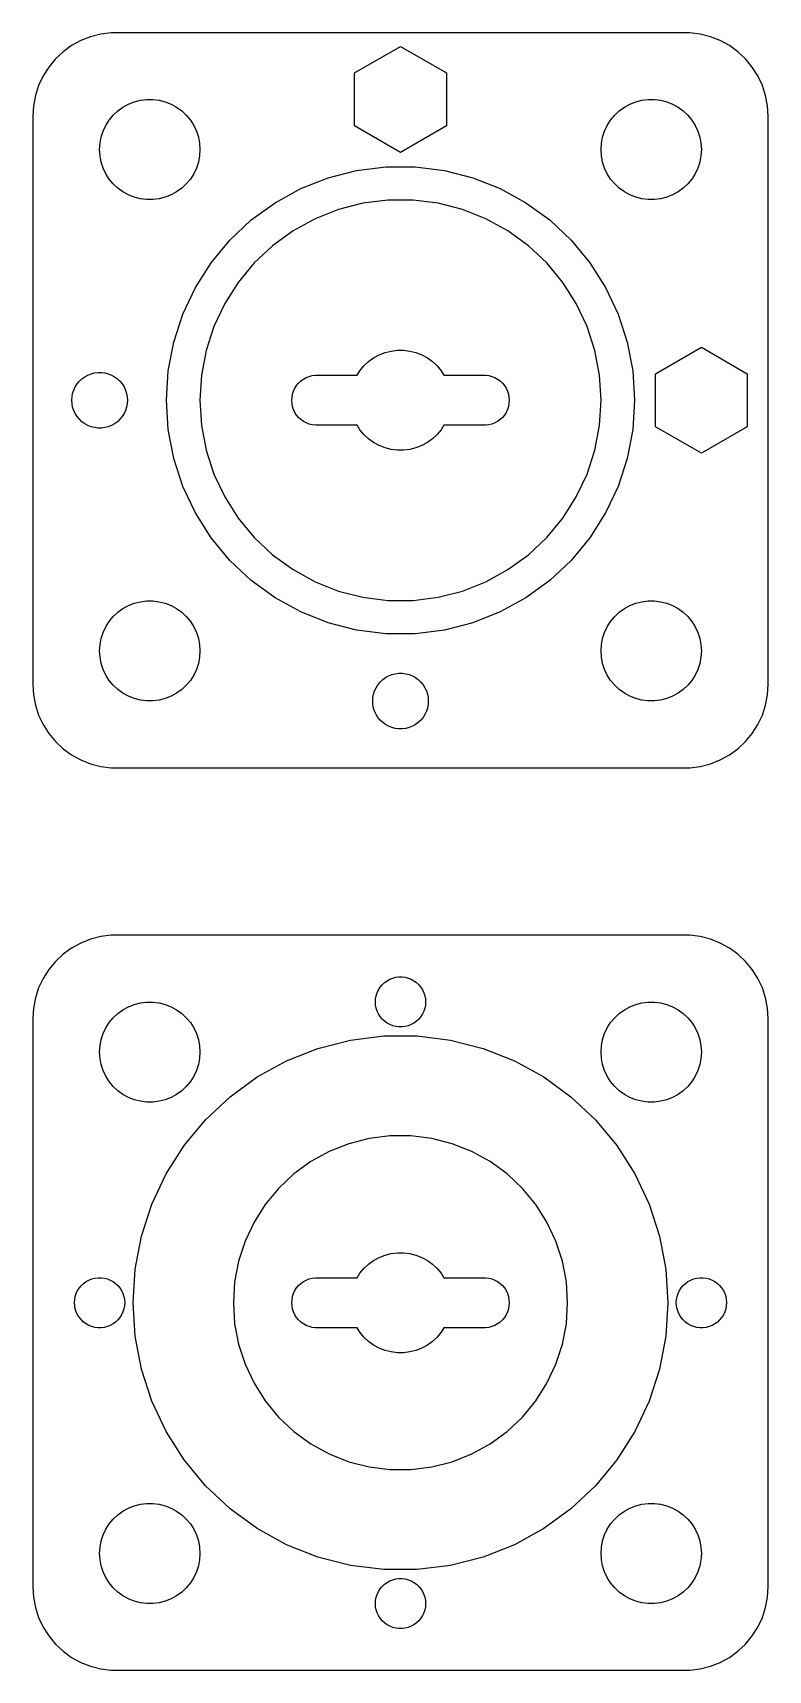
# Model space of a CAD drawing. Header units: metres. Extents: x -22 to 22, y -22 to 238.
# Drawn here: x -22 to 22, y 140 to 238 of the extents above; entities that cross this region are included whole.
import ezdxf

# ---------------------------------------------------------------- set-up
doc = ezdxf.new("R2010")
doc.units = ezdxf.units.M

msp = doc.modelspace()

# ---------------------------------------------------------------- linework, layer by layer
for p, q in [((-19.6791, 237.222), (-20.1871, 236.853)), ((-19.1289, 237.524), (-19.6791, 237.222)), ((-18.5451, 237.755), (-19.1289, 237.524)), ((-17.9369, 237.911), (-18.5451, 237.755)), ((-17.3139, 237.99), (-17.9369, 237.911)), ((17.3139, 237.99), (-17.3139, 237.99)), ((-2.74832, 235.587), (0, 237.173)), ((0, 237.173), (2.74832, 235.587)), ((17.9369, 237.911), (17.3139, 237.99)), ((18.5451, 237.755), (17.9369, 237.911)), ((19.1289, 237.524), (18.5451, 237.755)), ((19.6791, 237.222), (19.1289, 237.524)), ((20.1871, 236.853), (19.6791, 237.222)), ((-20.6448, 236.423), (-21.0451, 235.939)), ((-20.1871, 236.853), (-20.6448, 236.423)), ((20.6448, 236.423), (20.1871, 236.853)), ((21.0451, 235.939), (20.6448, 236.423)), ((-21.3815, 235.409), (-21.6489, 234.841)), ((-21.0451, 235.939), (-21.3815, 235.409)), ((-2.74832, 232.413), (-2.74832, 235.587)), ((2.74832, 235.587), (2.74832, 232.413)), ((21.3815, 235.409), (21.0451, 235.939)), ((21.6489, 234.841), (21.3815, 235.409)), ((-21.8429, 234.243), (-21.9606, 233.627)), ((-21.6489, 234.841), (-21.8429, 234.243)), ((21.8429, 234.243), (21.6489, 234.841)), ((21.9606, 233.627), (21.8429, 234.243)), ((-21.9606, 233.627), (-22, 233)), ((-17.1869, 233.054), (-16.9123, 233.312)), ((-16.9123, 233.312), (-16.6075, 233.533)), ((-16.6075, 233.533), (-16.2773, 233.714)), ((-16.2773, 233.714), (-15.927, 233.853)), ((-15.927, 233.853), (-15.5621, 233.947)), ((-15.5621, 233.947), (-15.1884, 233.994)), ((-15.1884, 233.994), (-14.8116, 233.994)), ((-14.8116, 233.994), (-14.4379, 233.947)), ((-14.4379, 233.947), (-14.0729, 233.853)), ((-14.0729, 233.853), (-13.7227, 233.714)), ((-13.7227, 233.714), (-13.3925, 233.533)), ((-13.3925, 233.533), (-13.0877, 233.312)), ((-13.0877, 233.312), (-12.8131, 233.054)), ((12.8131, 233.054), (13.0877, 233.312)), ((13.0877, 233.312), (13.3925, 233.533)), ((13.3925, 233.533), (13.7227, 233.714)), ((13.7227, 233.714), (14.0729, 233.853)), ((14.0729, 233.853), (14.4379, 233.947)), ((14.4379, 233.947), (14.8116, 233.994)), ((14.8116, 233.994), (15.1884, 233.994)), ((15.1884, 233.994), (15.5621, 233.947)), ((15.5621, 233.947), (15.927, 233.853)), ((15.927, 233.853), (16.2773, 233.714)), ((16.2773, 233.714), (16.6075, 233.533)), ((16.6075, 233.533), (16.9123, 233.312)), ((16.9123, 233.312), (17.1869, 233.054)), ((22, 233), (21.9606, 233.627)), ((-22, 233), (-22, 199)), ((-17.7893, 232.104), (-17.6289, 232.445)), ((-17.6289, 232.445), (-17.427, 232.763)), ((-17.427, 232.763), (-17.1869, 233.054)), ((-12.8131, 233.054), (-12.5729, 232.763)), ((-12.5729, 232.763), (-12.3711, 232.445)), ((-12.3711, 232.445), (-12.2107, 232.104)), ((0, 230.827), (-2.74832, 232.413)), ((2.74832, 232.413), (0, 230.827)), ((12.2107, 232.104), (12.3711, 232.445)), ((12.3711, 232.445), (12.5729, 232.763)), ((12.5729, 232.763), (12.8131, 233.054)), ((17.1869, 233.054), (17.427, 232.763)), ((17.427, 232.763), (17.6289, 232.445)), ((17.6289, 232.445), (17.7893, 232.104)), ((22, 199), (22, 233)), ((-18, 231), (-17.9763, 231.376)), ((-17.9763, 231.376), (-17.9057, 231.746)), ((-17.9057, 231.746), (-17.7893, 232.104)), ((-12.2107, 232.104), (-12.0942, 231.746)), ((-12.0942, 231.746), (-12.0237, 231.376)), ((-12.0237, 231.376), (-12, 231)), ((12, 231), (12.0237, 231.376)), ((12.0237, 231.376), (12.0942, 231.746)), ((12.0942, 231.746), (12.2107, 232.104)), ((17.7893, 232.104), (17.9057, 231.746)), ((17.9057, 231.746), (17.9763, 231.376)), ((17.9763, 231.376), (18, 231)), ((-17.9763, 230.624), (-18, 231)), ((-17.9057, 230.254), (-17.9763, 230.624)), ((-17.7893, 229.896), (-17.9057, 230.254)), ((-12.0942, 230.254), (-12.2107, 229.896)), ((-12.0237, 230.624), (-12.0942, 230.254)), ((-12, 231), (-12.0237, 230.624)), ((12.0237, 230.624), (12, 231)), ((12.0942, 230.254), (12.0237, 230.624)), ((12.2107, 229.896), (12.0942, 230.254)), ((17.9057, 230.254), (17.7893, 229.896)), ((17.9763, 230.624), (17.9057, 230.254)), ((18, 231), (17.9763, 230.624)), ((-17.6289, 229.555), (-17.7893, 229.896)), ((-17.427, 229.237), (-17.6289, 229.555)), ((-12.3711, 229.555), (-12.5729, 229.237)), ((-12.2107, 229.896), (-12.3711, 229.555)), ((-5.96091, 228.668), (-4.32623, 229.315)), ((-4.32623, 229.315), (-2.62334, 229.752)), ((-2.62334, 229.752), (-0.879059, 229.972)), ((-0.879059, 229.972), (0.879059, 229.972)), ((0.879059, 229.972), (2.62334, 229.752)), ((2.62334, 229.752), (4.32623, 229.315)), ((4.32623, 229.315), (5.96091, 228.668)), ((12.3711, 229.555), (12.2107, 229.896)), ((12.5729, 229.237), (12.3711, 229.555)), ((17.6289, 229.555), (17.427, 229.237)), ((17.7893, 229.896), (17.6289, 229.555)), ((-17.1869, 228.946), (-17.427, 229.237)), ((-16.9123, 228.688), (-17.1869, 228.946)), ((-16.6075, 228.467), (-16.9123, 228.688)), ((-16.2773, 228.286), (-16.6075, 228.467)), ((-13.3925, 228.467), (-13.7227, 228.286)), ((-13.0877, 228.688), (-13.3925, 228.467)), ((-12.8131, 228.946), (-13.0877, 228.688)), ((-12.5729, 229.237), (-12.8131, 228.946)), ((-7.50157, 227.821), (-5.96091, 228.668)), ((5.96091, 228.668), (7.50157, 227.821)), ((12.8131, 228.946), (12.5729, 229.237)), ((13.0877, 228.688), (12.8131, 228.946)), ((13.3925, 228.467), (13.0877, 228.688)), ((13.7227, 228.286), (13.3925, 228.467)), ((16.6075, 228.467), (16.2773, 228.286)), ((16.9123, 228.688), (16.6075, 228.467)), ((17.1869, 228.946), (16.9123, 228.688)), ((17.427, 229.237), (17.1869, 228.946)), ((-15.927, 228.147), (-16.2773, 228.286)), ((-15.5621, 228.053), (-15.927, 228.147)), ((-15.1884, 228.006), (-15.5621, 228.053)), ((-14.8116, 228.006), (-15.1884, 228.006)), ((-14.4379, 228.053), (-14.8116, 228.006)), ((-14.0729, 228.147), (-14.4379, 228.053)), ((-13.7227, 228.286), (-14.0729, 228.147)), ((-8.92393, 226.787), (-7.50157, 227.821)), ((-3.70819, 227.413), (-5.10934, 226.858)), ((-2.24857, 227.787), (-3.70819, 227.413)), ((-0.753479, 227.976), (-2.24857, 227.787)), ((0.753479, 227.976), (-0.753479, 227.976)), ((2.24857, 227.787), (0.753479, 227.976)), ((3.70819, 227.413), (2.24857, 227.787)), ((5.10934, 226.858), (3.70819, 227.413)), ((7.50157, 227.821), (8.92393, 226.787)), ((14.0729, 228.147), (13.7227, 228.286)), ((14.4379, 228.053), (14.0729, 228.147)), ((14.8116, 228.006), (14.4379, 228.053)), ((15.1884, 228.006), (14.8116, 228.006)), ((15.5621, 228.053), (15.1884, 228.006)), ((15.927, 228.147), (15.5621, 228.053)), ((16.2773, 228.286), (15.927, 228.147)), ((-10.2056, 225.584), (-8.92393, 226.787)), ((-5.10934, 226.858), (-6.42992, 226.132)), ((6.42992, 226.132), (5.10934, 226.858)), ((8.92393, 226.787), (10.2056, 225.584)), ((-11.3262, 224.229), (-10.2056, 225.584)), ((-6.42992, 226.132), (-7.64908, 225.246)), ((7.64908, 225.246), (6.42992, 226.132)), ((10.2056, 225.584), (11.3262, 224.229)), ((-7.64908, 225.246), (-8.74762, 224.215)), ((8.74762, 224.215), (7.64908, 225.246)), ((-12.2683, 222.745), (-11.3262, 224.229)), ((-8.74762, 224.215), (-9.70819, 223.053)), ((9.70819, 223.053), (8.74762, 224.215)), ((11.3262, 224.229), (12.2683, 222.745)), ((-13.0169, 221.154), (-12.2683, 222.745)), ((-9.70819, 223.053), (-10.5157, 221.781)), ((10.5157, 221.781), (9.70819, 223.053)), ((12.2683, 222.745), (13.0169, 221.154)), ((-10.5157, 221.781), (-11.1573, 220.417)), ((11.1573, 220.417), (10.5157, 221.781)), ((-13.5602, 219.482), (-13.0169, 221.154)), ((13.0169, 221.154), (13.5602, 219.482)), ((-13.8896, 217.755), (-13.5602, 219.482)), ((-11.1573, 220.417), (-11.623, 218.984)), ((11.623, 218.984), (11.1573, 220.417)), ((13.5602, 219.482), (13.8896, 217.755)), ((-11.623, 218.984), (-11.9054, 217.504)), ((-1.91226, 218.312), (-1.60747, 218.533)), ((-1.60747, 218.533), (-1.27733, 218.714)), ((-1.27733, 218.714), (-0.927048, 218.853)), ((-0.927048, 218.853), (-0.562134, 218.947)), ((-0.562134, 218.947), (-0.18837, 218.994)), ((-0.18837, 218.994), (0.18837, 218.994)), ((0.18837, 218.994), (0.562134, 218.947)), ((0.562134, 218.947), (0.927048, 218.853)), ((0.927048, 218.853), (1.27733, 218.714)), ((1.27733, 218.714), (1.60747, 218.533)), ((1.60747, 218.533), (1.91226, 218.312)), ((11.9054, 217.504), (11.623, 218.984)), ((15.2517, 217.587), (18, 219.173)), ((18, 219.173), (20.7483, 217.587)), ((-18.7088, 217.506), (-18.5144, 217.583)), ((-18.5144, 217.583), (-18.3119, 217.635)), ((-18.3119, 217.635), (-18.1045, 217.661)), ((-18.1045, 217.661), (-17.8955, 217.661)), ((-17.8955, 217.661), (-17.6881, 217.635)), ((-17.6881, 217.635), (-17.4856, 217.583)), ((-17.4856, 217.583), (-17.2912, 217.506)), ((-14, 216), (-13.8896, 217.755)), ((-2.59605, 217.497), (-2.42705, 217.763)), ((-2.42705, 217.763), (-2.1869, 218.054)), ((-2.1869, 218.054), (-1.91226, 218.312)), ((1.91226, 218.312), (2.1869, 218.054)), ((2.1869, 218.054), (2.42705, 217.763)), ((2.42705, 217.763), (2.59605, 217.497)), ((13.8896, 217.755), (14, 216)), ((15.2517, 214.413), (15.2517, 217.587)), ((20.7483, 217.587), (20.7483, 214.413)), ((-19.6124, 216.414), (-19.5478, 216.613)), ((-19.5478, 216.613), (-19.4588, 216.802)), ((-19.4588, 216.802), (-19.3468, 216.978)), ((-19.3468, 216.978), (-19.2135, 217.14)), ((-19.2135, 217.14), (-19.0611, 217.283)), ((-19.0611, 217.283), (-18.892, 217.406)), ((-18.892, 217.406), (-18.7088, 217.506)), ((-17.2912, 217.506), (-17.108, 217.406)), ((-17.108, 217.406), (-16.9389, 217.283)), ((-16.9389, 217.283), (-16.7865, 217.14)), ((-16.7865, 217.14), (-16.6532, 216.978)), ((-16.6532, 216.978), (-16.5412, 216.802)), ((-16.5412, 216.802), (-16.4522, 216.613)), ((-16.4522, 216.613), (-16.3876, 216.414)), ((-11.9054, 217.504), (-12, 216)), ((-6.45287, 216.373), (-6.39465, 216.552)), ((-6.39465, 216.552), (-6.31445, 216.723)), ((-6.31445, 216.723), (-6.21352, 216.882)), ((-6.21352, 216.882), (-6.09344, 217.027)), ((-6.09344, 217.027), (-5.95613, 217.156)), ((-5.95613, 217.156), (-5.80373, 217.266)), ((-5.80373, 217.266), (-5.63866, 217.357)), ((-5.63866, 217.357), (-5.46352, 217.427)), ((-5.46352, 217.427), (-5.28107, 217.473)), ((-5.28107, 217.473), (-5.09418, 217.497)), ((-5.09418, 217.497), (-2.59605, 217.497)), ((2.59605, 217.497), (5.09418, 217.497)), ((5.09418, 217.497), (5.28107, 217.473)), ((5.28107, 217.473), (5.46352, 217.427)), ((5.46352, 217.427), (5.63866, 217.357)), ((5.63866, 217.357), (5.80373, 217.266)), ((5.80373, 217.266), (5.95613, 217.156)), ((5.95613, 217.156), (6.09344, 217.027)), ((6.09344, 217.027), (6.21352, 216.882)), ((6.21352, 216.882), (6.31445, 216.723)), ((6.31445, 216.723), (6.39465, 216.552)), ((6.39465, 216.552), (6.45287, 216.373)), ((12, 216), (11.9054, 217.504)), ((-19.6647, 216), (-19.6516, 216.209)), ((-19.6516, 215.791), (-19.6647, 216)), ((-19.6516, 216.209), (-19.6124, 216.414)), ((-19.6124, 215.586), (-19.6516, 215.791)), ((-19.5478, 215.387), (-19.6124, 215.586)), ((-16.3876, 215.586), (-16.4522, 215.387)), ((-16.3876, 216.414), (-16.3484, 216.209)), ((-16.3484, 215.791), (-16.3876, 215.586)), ((-16.3484, 216.209), (-16.3353, 216)), ((-16.3353, 216), (-16.3484, 215.791)), ((-13.8896, 214.245), (-14, 216)), ((-12, 216), (-11.9054, 214.496)), ((-6.5, 216), (-6.48816, 216.188)), ((-6.48816, 215.812), (-6.5, 216)), ((-6.48816, 216.188), (-6.45287, 216.373)), ((-6.45287, 215.627), (-6.48816, 215.812)), ((-6.39465, 215.448), (-6.45287, 215.627)), ((6.45287, 215.627), (6.39465, 215.448)), ((6.45287, 216.373), (6.48816, 216.188)), ((6.48816, 215.812), (6.45287, 215.627)), ((6.48816, 216.188), (6.5, 216)), ((6.5, 216), (6.48816, 215.812)), ((11.9054, 214.496), (12, 216)), ((14, 216), (13.8896, 214.245)), ((-19.4588, 215.198), (-19.5478, 215.387)), ((-19.3468, 215.022), (-19.4588, 215.198)), ((-19.2135, 214.86), (-19.3468, 215.022)), ((-19.0611, 214.717), (-19.2135, 214.86)), ((-18.892, 214.594), (-19.0611, 214.717)), ((-18.7088, 214.494), (-18.892, 214.594)), ((-17.108, 214.594), (-17.2912, 214.494)), ((-16.9389, 214.717), (-17.108, 214.594)), ((-16.7865, 214.86), (-16.9389, 214.717)), ((-16.6532, 215.022), (-16.7865, 214.86)), ((-16.5412, 215.198), (-16.6532, 215.022)), ((-16.4522, 215.387), (-16.5412, 215.198)), ((-6.31445, 215.277), (-6.39465, 215.448)), ((-6.21352, 215.118), (-6.31445, 215.277)), ((-6.09344, 214.973), (-6.21352, 215.118)), ((-5.95613, 214.844), (-6.09344, 214.973)), ((-5.80373, 214.734), (-5.95613, 214.844)), ((-5.63866, 214.643), (-5.80373, 214.734)), ((-5.46352, 214.573), (-5.63866, 214.643)), ((5.63866, 214.643), (5.46352, 214.573)), ((5.80373, 214.734), (5.63866, 214.643)), ((5.95613, 214.844), (5.80373, 214.734)), ((6.09344, 214.973), (5.95613, 214.844)), ((6.21352, 215.118), (6.09344, 214.973)), ((6.31445, 215.277), (6.21352, 215.118)), ((6.39465, 215.448), (6.31445, 215.277)), ((-18.5144, 214.417), (-18.7088, 214.494)), ((-18.3119, 214.365), (-18.5144, 214.417)), ((-18.1045, 214.339), (-18.3119, 214.365)), ((-17.8955, 214.339), (-18.1045, 214.339)), ((-17.6881, 214.365), (-17.8955, 214.339)), ((-17.4856, 214.417), (-17.6881, 214.365)), ((-17.2912, 214.494), (-17.4856, 214.417)), ((-13.5602, 212.518), (-13.8896, 214.245)), ((-11.9054, 214.496), (-11.623, 213.016)), ((-5.28107, 214.527), (-5.46352, 214.573)), ((-5.09418, 214.503), (-5.28107, 214.527)), ((-2.59605, 214.503), (-5.09418, 214.503)), ((-2.42705, 214.237), (-2.59605, 214.503)), ((-2.1869, 213.946), (-2.42705, 214.237)), ((-1.91226, 213.688), (-2.1869, 213.946)), ((-1.60747, 213.467), (-1.91226, 213.688)), ((1.91226, 213.688), (1.60747, 213.467)), ((2.1869, 213.946), (1.91226, 213.688)), ((2.42705, 214.237), (2.1869, 213.946)), ((2.59605, 214.503), (2.42705, 214.237)), ((5.09418, 214.503), (2.59605, 214.503)), ((5.28107, 214.527), (5.09418, 214.503)), ((5.46352, 214.573), (5.28107, 214.527)), ((11.623, 213.016), (11.9054, 214.496)), ((13.8896, 214.245), (13.5602, 212.518)), ((18, 212.827), (15.2517, 214.413)), ((20.7483, 214.413), (18, 212.827)), ((-11.623, 213.016), (-11.1573, 211.583)), ((-1.27733, 213.286), (-1.60747, 213.467)), ((-0.927048, 213.147), (-1.27733, 213.286)), ((-0.562134, 213.053), (-0.927048, 213.147)), ((-0.18837, 213.006), (-0.562134, 213.053)), ((0.18837, 213.006), (-0.18837, 213.006)), ((0.562134, 213.053), (0.18837, 213.006)), ((0.927048, 213.147), (0.562134, 213.053)), ((1.27733, 213.286), (0.927048, 213.147)), ((1.60747, 213.467), (1.27733, 213.286)), ((11.1573, 211.583), (11.623, 213.016)), ((-13.0169, 210.846), (-13.5602, 212.518)), ((13.5602, 212.518), (13.0169, 210.846)), ((-12.2683, 209.255), (-13.0169, 210.846)), ((-11.1573, 211.583), (-10.5157, 210.219)), ((10.5157, 210.219), (11.1573, 211.583)), ((13.0169, 210.846), (12.2683, 209.255)), ((-10.5157, 210.219), (-9.70819, 208.947)), ((9.70819, 208.947), (10.5157, 210.219)), ((-11.3262, 207.771), (-12.2683, 209.255)), ((-9.70819, 208.947), (-8.74762, 207.785)), ((8.74762, 207.785), (9.70819, 208.947)), ((12.2683, 209.255), (11.3262, 207.771)), ((-10.2056, 206.416), (-11.3262, 207.771)), ((-8.74762, 207.785), (-7.64908, 206.754)), ((7.64908, 206.754), (8.74762, 207.785)), ((11.3262, 207.771), (10.2056, 206.416)), ((-7.64908, 206.754), (-6.42992, 205.868)), ((6.42992, 205.868), (7.64908, 206.754)), ((-8.92393, 205.213), (-10.2056, 206.416)), ((-6.42992, 205.868), (-5.10934, 205.142)), ((5.10934, 205.142), (6.42992, 205.868)), ((10.2056, 206.416), (8.92393, 205.213)), ((-7.50157, 204.179), (-8.92393, 205.213)), ((-5.10934, 205.142), (-3.70819, 204.587)), ((3.70819, 204.587), (5.10934, 205.142)), ((8.92393, 205.213), (7.50157, 204.179)), ((-16.2773, 203.714), (-15.927, 203.853)), ((-15.927, 203.853), (-15.5621, 203.947)), ((-15.5621, 203.947), (-15.1884, 203.994)), ((-15.1884, 203.994), (-14.8116, 203.994)), ((-14.8116, 203.994), (-14.4379, 203.947)), ((-14.4379, 203.947), (-14.0729, 203.853)), ((-14.0729, 203.853), (-13.7227, 203.714)), ((-5.96091, 203.332), (-7.50157, 204.179)), ((-3.70819, 204.587), (-2.24857, 204.213)), ((-2.24857, 204.213), (-0.753479, 204.024)), ((-0.753479, 204.024), (0.753479, 204.024)), ((0.753479, 204.024), (2.24857, 204.213)), ((2.24857, 204.213), (3.70819, 204.587)), ((7.50157, 204.179), (5.96091, 203.332)), ((13.7227, 203.714), (14.0729, 203.853)), ((14.0729, 203.853), (14.4379, 203.947)), ((14.4379, 203.947), (14.8116, 203.994)), ((14.8116, 203.994), (15.1884, 203.994)), ((15.1884, 203.994), (15.5621, 203.947)), ((15.5621, 203.947), (15.927, 203.853)), ((15.927, 203.853), (16.2773, 203.714)), ((-17.427, 202.763), (-17.1869, 203.054)), ((-17.1869, 203.054), (-16.9123, 203.312)), ((-16.9123, 203.312), (-16.6075, 203.533)), ((-16.6075, 203.533), (-16.2773, 203.714)), ((-13.7227, 203.714), (-13.3925, 203.533)), ((-13.3925, 203.533), (-13.0877, 203.312)), ((-13.0877, 203.312), (-12.8131, 203.054)), ((-12.8131, 203.054), (-12.5729, 202.763)), ((-4.32623, 202.685), (-5.96091, 203.332)), ((5.96091, 203.332), (4.32623, 202.685)), ((12.5729, 202.763), (12.8131, 203.054)), ((12.8131, 203.054), (13.0877, 203.312)), ((13.0877, 203.312), (13.3925, 203.533)), ((13.3925, 203.533), (13.7227, 203.714)), ((16.2773, 203.714), (16.6075, 203.533)), ((16.6075, 203.533), (16.9123, 203.312)), ((16.9123, 203.312), (17.1869, 203.054)), ((17.1869, 203.054), (17.427, 202.763)), ((-17.9057, 201.746), (-17.7893, 202.104)), ((-17.7893, 202.104), (-17.6289, 202.445)), ((-17.6289, 202.445), (-17.427, 202.763)), ((-12.5729, 202.763), (-12.3711, 202.445)), ((-12.3711, 202.445), (-12.2107, 202.104)), ((-12.2107, 202.104), (-12.0942, 201.746)), ((-2.62334, 202.248), (-4.32623, 202.685)), ((-0.879059, 202.028), (-2.62334, 202.248)), ((0.879059, 202.028), (-0.879059, 202.028)), ((2.62334, 202.248), (0.879059, 202.028)), ((4.32623, 202.685), (2.62334, 202.248)), ((12.0942, 201.746), (12.2107, 202.104)), ((12.2107, 202.104), (12.3711, 202.445)), ((12.3711, 202.445), (12.5729, 202.763)), ((17.427, 202.763), (17.6289, 202.445)), ((17.6289, 202.445), (17.7893, 202.104)), ((17.7893, 202.104), (17.9057, 201.746)), ((-18, 201), (-17.9763, 201.376)), ((-17.9763, 200.624), (-18, 201)), ((-17.9763, 201.376), (-17.9057, 201.746)), ((-12.0942, 201.746), (-12.0237, 201.376)), ((-12.0237, 201.376), (-12, 201)), ((-12, 201), (-12.0237, 200.624)), ((12, 201), (12.0237, 201.376)), ((12.0237, 200.624), (12, 201)), ((12.0237, 201.376), (12.0942, 201.746)), ((17.9057, 201.746), (17.9763, 201.376)), ((17.9763, 201.376), (18, 201)), ((18, 201), (17.9763, 200.624)), ((-17.9057, 200.254), (-17.9763, 200.624)), ((-17.7893, 199.896), (-17.9057, 200.254)), ((-17.6289, 199.555), (-17.7893, 199.896)), ((-12.2107, 199.896), (-12.3711, 199.555)), ((-12.0942, 200.254), (-12.2107, 199.896)), ((-12.0237, 200.624), (-12.0942, 200.254)), ((12.0942, 200.254), (12.0237, 200.624)), ((12.2107, 199.896), (12.0942, 200.254)), ((12.3711, 199.555), (12.2107, 199.896)), ((17.7893, 199.896), (17.6289, 199.555)), ((17.9057, 200.254), (17.7893, 199.896)), ((17.9763, 200.624), (17.9057, 200.254)), ((-22, 199), (-21.9606, 198.373)), ((-17.427, 199.237), (-17.6289, 199.555)), ((-17.1869, 198.946), (-17.427, 199.237)), ((-16.9123, 198.688), (-17.1869, 198.946)), ((-12.8131, 198.946), (-13.0877, 198.688)), ((-12.5729, 199.237), (-12.8131, 198.946)), ((-12.3711, 199.555), (-12.5729, 199.237)), ((-1.45879, 198.802), (-1.34677, 198.979)), ((-1.34677, 198.979), (-1.21352, 199.14)), ((-1.21352, 199.14), (-1.06111, 199.283)), ((-1.06111, 199.283), (-0.891983, 199.406)), ((-0.891983, 199.406), (-0.708786, 199.506)), ((-0.708786, 199.506), (-0.51442, 199.583)), ((-0.51442, 199.583), (-0.31192, 199.635)), ((-0.31192, 199.635), (-0.104523, 199.661)), ((-0.104523, 199.661), (0.104523, 199.661)), ((0.104523, 199.661), (0.31192, 199.635)), ((0.31192, 199.635), (0.51442, 199.583)), ((0.51442, 199.583), (0.708786, 199.506)), ((0.708786, 199.506), (0.891983, 199.406)), ((0.891983, 199.406), (1.06111, 199.283)), ((1.06111, 199.283), (1.21352, 199.14)), ((1.21352, 199.14), (1.34677, 198.979)), ((1.34677, 198.979), (1.45879, 198.802)), ((12.5729, 199.237), (12.3711, 199.555)), ((12.8131, 198.946), (12.5729, 199.237)), ((13.0877, 198.688), (12.8131, 198.946)), ((17.1869, 198.946), (16.9123, 198.688)), ((17.427, 199.237), (17.1869, 198.946)), ((17.6289, 199.555), (17.427, 199.237)), ((21.9606, 198.373), (22, 199)), ((-21.9606, 198.373), (-21.8429, 197.757)), ((-16.6075, 198.467), (-16.9123, 198.688)), ((-16.2773, 198.286), (-16.6075, 198.467)), ((-15.927, 198.147), (-16.2773, 198.286)), ((-15.5621, 198.053), (-15.927, 198.147)), ((-15.1884, 198.006), (-15.5621, 198.053)), ((-14.8116, 198.006), (-15.1884, 198.006)), ((-14.4379, 198.053), (-14.8116, 198.006)), ((-14.0729, 198.147), (-14.4379, 198.053)), ((-13.7227, 198.286), (-14.0729, 198.147)), ((-13.3925, 198.467), (-13.7227, 198.286)), ((-13.0877, 198.688), (-13.3925, 198.467)), ((-1.6647, 198), (-1.65157, 198.209)), ((-1.65157, 197.791), (-1.6647, 198)), ((-1.65157, 198.209), (-1.6124, 198.414)), ((-1.6124, 198.414), (-1.54779, 198.613)), ((-1.54779, 198.613), (-1.45879, 198.802)), ((1.45879, 198.802), (1.54779, 198.613)), ((1.54779, 198.613), (1.6124, 198.414)), ((1.6124, 198.414), (1.65157, 198.209)), ((1.65157, 198.209), (1.6647, 198)), ((1.6647, 198), (1.65157, 197.791)), ((13.3925, 198.467), (13.0877, 198.688)), ((13.7227, 198.286), (13.3925, 198.467)), ((14.0729, 198.147), (13.7227, 198.286)), ((14.4379, 198.053), (14.0729, 198.147)), ((14.8116, 198.006), (14.4379, 198.053)), ((15.1884, 198.006), (14.8116, 198.006)), ((15.5621, 198.053), (15.1884, 198.006)), ((15.927, 198.147), (15.5621, 198.053)), ((16.2773, 198.286), (15.927, 198.147)), ((16.6075, 198.467), (16.2773, 198.286)), ((16.9123, 198.688), (16.6075, 198.467)), ((21.8429, 197.757), (21.9606, 198.373)), ((-21.8429, 197.757), (-21.6489, 197.159)), ((-21.6489, 197.159), (-21.3815, 196.591)), ((-1.6124, 197.586), (-1.65157, 197.791)), ((-1.54779, 197.387), (-1.6124, 197.586)), ((-1.45879, 197.198), (-1.54779, 197.387)), ((-1.34677, 197.022), (-1.45879, 197.198)), ((-1.21352, 196.86), (-1.34677, 197.022)), ((1.34677, 197.022), (1.21352, 196.86)), ((1.45879, 197.198), (1.34677, 197.022)), ((1.54779, 197.387), (1.45879, 197.198)), ((1.6124, 197.586), (1.54779, 197.387)), ((1.65157, 197.791), (1.6124, 197.586)), ((21.3815, 196.591), (21.6489, 197.159)), ((21.6489, 197.159), (21.8429, 197.757)), ((-21.3815, 196.591), (-21.0451, 196.061)), ((-21.0451, 196.061), (-20.6448, 195.577)), ((-1.06111, 196.717), (-1.21352, 196.86)), ((-0.891983, 196.594), (-1.06111, 196.717)), ((-0.708786, 196.494), (-0.891983, 196.594)), ((-0.51442, 196.417), (-0.708786, 196.494)), ((-0.31192, 196.365), (-0.51442, 196.417)), ((-0.104523, 196.339), (-0.31192, 196.365)), ((0.104523, 196.339), (-0.104523, 196.339)), ((0.31192, 196.365), (0.104523, 196.339)), ((0.51442, 196.417), (0.31192, 196.365)), ((0.708786, 196.494), (0.51442, 196.417)), ((0.891983, 196.594), (0.708786, 196.494)), ((1.06111, 196.717), (0.891983, 196.594)), ((1.21352, 196.86), (1.06111, 196.717)), ((20.6448, 195.577), (21.0451, 196.061)), ((21.0451, 196.061), (21.3815, 196.591)), ((-20.6448, 195.577), (-20.1871, 195.147)), ((-20.1871, 195.147), (-19.6791, 194.778)), ((19.6791, 194.778), (20.1871, 195.147)), ((20.1871, 195.147), (20.6448, 195.577)), ((-19.6791, 194.778), (-19.1289, 194.476)), ((-19.1289, 194.476), (-18.5451, 194.245)), ((-18.5451, 194.245), (-17.9369, 194.089)), ((-17.9369, 194.089), (-17.3139, 194.01)), ((-17.3139, 194.01), (17.3139, 194.01)), ((17.3139, 194.01), (17.9369, 194.089)), ((17.9369, 194.089), (18.5451, 194.245)), ((18.5451, 194.245), (19.1289, 194.476)), ((19.1289, 194.476), (19.6791, 194.778)), ((-19.1289, 183.524), (-19.6791, 183.222)), ((-18.5451, 183.755), (-19.1289, 183.524)), ((-17.9369, 183.911), (-18.5451, 183.755)), ((-17.3139, 183.99), (-17.9369, 183.911)), ((17.3139, 183.99), (-17.3139, 183.99)), ((17.9369, 183.911), (17.3139, 183.99)), ((18.5451, 183.755), (17.9369, 183.911)), ((19.1289, 183.524), (18.5451, 183.755)), ((19.6791, 183.222), (19.1289, 183.524)), ((-20.6448, 182.423), (-21.0451, 181.939)), ((-20.1871, 182.853), (-20.6448, 182.423)), ((-19.6791, 183.222), (-20.1871, 182.853)), ((20.1871, 182.853), (19.6791, 183.222)), ((20.6448, 182.423), (20.1871, 182.853)), ((21.0451, 181.939), (20.6448, 182.423)), ((-21.3815, 181.409), (-21.6489, 180.841)), ((-21.0451, 181.939), (-21.3815, 181.409)), ((-0.956131, 181.156), (-0.803726, 181.266)), ((-0.803726, 181.266), (-0.638657, 181.357)), ((-0.638657, 181.357), (-0.463516, 181.427)), ((-0.463516, 181.427), (-0.281067, 181.473)), ((-0.281067, 181.473), (-0.094177, 181.497)), ((-0.094177, 181.497), (0.094177, 181.497)), ((0.094177, 181.497), (0.281067, 181.473)), ((0.281067, 181.473), (0.463516, 181.427)), ((0.463516, 181.427), (0.638657, 181.357)), ((0.638657, 181.357), (0.803726, 181.266)), ((0.803726, 181.266), (0.956131, 181.156)), ((21.3815, 181.409), (21.0451, 181.939)), ((21.6489, 180.841), (21.3815, 181.409)), ((-21.6489, 180.841), (-21.8429, 180.243)), ((-1.48816, 180.188), (-1.45287, 180.373)), ((-1.45287, 180.373), (-1.39465, 180.552)), ((-1.39465, 180.552), (-1.31445, 180.723)), ((-1.31445, 180.723), (-1.21352, 180.882)), ((-1.21352, 180.882), (-1.09344, 181.027)), ((-1.09344, 181.027), (-0.956131, 181.156)), ((0.956131, 181.156), (1.09344, 181.027)), ((1.09344, 181.027), (1.21352, 180.882)), ((1.21352, 180.882), (1.31445, 180.723)), ((1.31445, 180.723), (1.39465, 180.552)), ((1.39465, 180.552), (1.45287, 180.373)), ((1.45287, 180.373), (1.48816, 180.188)), ((21.8429, 180.243), (21.6489, 180.841)), ((-21.9606, 179.627), (-22, 179)), ((-21.8429, 180.243), (-21.9606, 179.627)), ((-17.1869, 179.054), (-16.9123, 179.312)), ((-16.9123, 179.312), (-16.6075, 179.533)), ((-16.6075, 179.533), (-16.2773, 179.714)), ((-16.2773, 179.714), (-15.927, 179.853)), ((-15.927, 179.853), (-15.5621, 179.947)), ((-15.5621, 179.947), (-15.1884, 179.994)), ((-15.1884, 179.994), (-14.8116, 179.994)), ((-14.8116, 179.994), (-14.4379, 179.947)), ((-14.4379, 179.947), (-14.0729, 179.853)), ((-14.0729, 179.853), (-13.7227, 179.714)), ((-13.7227, 179.714), (-13.3925, 179.533)), ((-13.3925, 179.533), (-13.0877, 179.312)), ((-13.0877, 179.312), (-12.8131, 179.054)), ((-1.5, 180), (-1.48816, 180.188)), ((-1.48816, 179.812), (-1.5, 180)), ((-1.45287, 179.627), (-1.48816, 179.812)), ((-1.39465, 179.448), (-1.45287, 179.627)), ((-1.31445, 179.277), (-1.39465, 179.448)), ((1.39465, 179.448), (1.31445, 179.277)), ((1.45287, 179.627), (1.39465, 179.448)), ((1.48816, 179.812), (1.45287, 179.627)), ((1.48816, 180.188), (1.5, 180)), ((1.5, 180), (1.48816, 179.812)), ((12.8131, 179.054), (13.0877, 179.312)), ((13.0877, 179.312), (13.3925, 179.533)), ((13.3925, 179.533), (13.7227, 179.714)), ((13.7227, 179.714), (14.0729, 179.853)), ((14.0729, 179.853), (14.4379, 179.947)), ((14.4379, 179.947), (14.8116, 179.994)), ((14.8116, 179.994), (15.1884, 179.994)), ((15.1884, 179.994), (15.5621, 179.947)), ((15.5621, 179.947), (15.927, 179.853)), ((15.927, 179.853), (16.2773, 179.714)), ((16.2773, 179.714), (16.6075, 179.533)), ((16.6075, 179.533), (16.9123, 179.312)), ((16.9123, 179.312), (17.1869, 179.054)), ((21.9606, 179.627), (21.8429, 180.243)), ((22, 179), (21.9606, 179.627)), ((-22, 179), (-22, 145)), ((-17.7893, 178.104), (-17.6289, 178.445)), ((-17.6289, 178.445), (-17.427, 178.763)), ((-17.427, 178.763), (-17.1869, 179.054)), ((-12.8131, 179.054), (-12.5729, 178.763)), ((-12.5729, 178.763), (-12.3711, 178.445)), ((-12.3711, 178.445), (-12.2107, 178.104)), ((-1.21352, 179.118), (-1.31445, 179.277)), ((-1.09344, 178.973), (-1.21352, 179.118)), ((-0.956131, 178.844), (-1.09344, 178.973)), ((-0.803726, 178.734), (-0.956131, 178.844)), ((-0.638657, 178.643), (-0.803726, 178.734)), ((-0.463516, 178.573), (-0.638657, 178.643)), ((-0.281067, 178.527), (-0.463516, 178.573)), ((-0.094177, 178.503), (-0.281067, 178.527)), ((0.094177, 178.503), (-0.094177, 178.503)), ((0.281067, 178.527), (0.094177, 178.503)), ((0.463516, 178.573), (0.281067, 178.527)), ((0.638657, 178.643), (0.463516, 178.573)), ((0.803726, 178.734), (0.638657, 178.643)), ((0.956131, 178.844), (0.803726, 178.734)), ((1.09344, 178.973), (0.956131, 178.844)), ((1.21352, 179.118), (1.09344, 178.973)), ((1.31445, 179.277), (1.21352, 179.118)), ((12.2107, 178.104), (12.3711, 178.445)), ((12.3711, 178.445), (12.5729, 178.763)), ((12.5729, 178.763), (12.8131, 179.054)), ((17.1869, 179.054), (17.427, 178.763)), ((17.427, 178.763), (17.6289, 178.445)), ((17.6289, 178.445), (17.7893, 178.104)), ((22, 145), (22, 179)), ((-18, 177), (-17.9763, 177.376)), ((-17.9763, 177.376), (-17.9057, 177.746)), ((-17.9057, 177.746), (-17.7893, 178.104)), ((-12.2107, 178.104), (-12.0942, 177.746)), ((-12.0942, 177.746), (-12.0237, 177.376)), ((-12.0237, 177.376), (-12, 177)), ((-4.94426, 177.217), (-2.99809, 177.717)), ((-2.99809, 177.717), (-1.00464, 177.968)), ((-1.00464, 177.968), (1.00464, 177.968)), ((1.00464, 177.968), (2.99809, 177.717)), ((2.99809, 177.717), (4.94426, 177.217)), ((12, 177), (12.0237, 177.376)), ((12.0237, 177.376), (12.0942, 177.746)), ((12.0942, 177.746), (12.2107, 178.104)), ((17.7893, 178.104), (17.9057, 177.746)), ((17.9057, 177.746), (17.9763, 177.376)), ((17.9763, 177.376), (18, 177)), ((-17.9763, 176.624), (-18, 177)), ((-17.9057, 176.254), (-17.9763, 176.624)), ((-12.0237, 176.624), (-12.0942, 176.254)), ((-12, 177), (-12.0237, 176.624)), ((-8.57323, 175.509), (-6.81245, 176.477)), ((-6.81245, 176.477), (-4.94426, 177.217)), ((4.94426, 177.217), (6.81245, 176.477)), ((6.81245, 176.477), (8.57323, 175.509)), ((12.0237, 176.624), (12, 177)), ((12.0942, 176.254), (12.0237, 176.624)), ((17.9763, 176.624), (17.9057, 176.254)), ((18, 177), (17.9763, 176.624)), ((-17.7893, 175.896), (-17.9057, 176.254)), ((-17.6289, 175.555), (-17.7893, 175.896)), ((-17.427, 175.237), (-17.6289, 175.555)), ((-12.3711, 175.555), (-12.5729, 175.237)), ((-12.2107, 175.896), (-12.3711, 175.555)), ((-12.0942, 176.254), (-12.2107, 175.896)), ((-10.1988, 174.328), (-8.57323, 175.509)), ((8.57323, 175.509), (10.1988, 174.328)), ((12.2107, 175.896), (12.0942, 176.254)), ((12.3711, 175.555), (12.2107, 175.896)), ((12.5729, 175.237), (12.3711, 175.555)), ((17.6289, 175.555), (17.427, 175.237)), ((17.7893, 175.896), (17.6289, 175.555)), ((17.9057, 176.254), (17.7893, 175.896)), ((-17.1869, 174.946), (-17.427, 175.237)), ((-16.9123, 174.688), (-17.1869, 174.946)), ((-16.6075, 174.467), (-16.9123, 174.688)), ((-16.2773, 174.286), (-16.6075, 174.467)), ((-13.3925, 174.467), (-13.7227, 174.286)), ((-13.0877, 174.688), (-13.3925, 174.467)), ((-12.8131, 174.946), (-13.0877, 174.688)), ((-12.5729, 175.237), (-12.8131, 174.946)), ((12.8131, 174.946), (12.5729, 175.237)), ((13.0877, 174.688), (12.8131, 174.946)), ((13.3925, 174.467), (13.0877, 174.688)), ((13.7227, 174.286), (13.3925, 174.467)), ((16.6075, 174.467), (16.2773, 174.286)), ((16.9123, 174.688), (16.6075, 174.467)), ((17.1869, 174.946), (16.9123, 174.688)), ((17.427, 175.237), (17.1869, 174.946)), ((-15.927, 174.147), (-16.2773, 174.286)), ((-15.5621, 174.053), (-15.927, 174.147)), ((-15.1884, 174.006), (-15.5621, 174.053)), ((-14.8116, 174.006), (-15.1884, 174.006)), ((-14.4379, 174.053), (-14.8116, 174.006)), ((-14.0729, 174.147), (-14.4379, 174.053)), ((-13.7227, 174.286), (-14.0729, 174.147)), ((-11.6635, 172.953), (-10.1988, 174.328)), ((10.1988, 174.328), (11.6635, 172.953)), ((14.0729, 174.147), (13.7227, 174.286)), ((14.4379, 174.053), (14.0729, 174.147)), ((14.8116, 174.006), (14.4379, 174.053)), ((15.1884, 174.006), (14.8116, 174.006)), ((15.5621, 174.053), (15.1884, 174.006)), ((15.927, 174.147), (15.5621, 174.053)), ((16.2773, 174.286), (15.927, 174.147)), ((-12.9443, 171.405), (-11.6635, 172.953)), ((11.6635, 172.953), (12.9443, 171.405)), ((-3.09016, 171.511), (-4.25778, 171.048)), ((-1.87381, 171.823), (-3.09016, 171.511)), ((-0.627899, 171.98), (-1.87381, 171.823)), ((0.627899, 171.98), (-0.627899, 171.98)), ((1.87381, 171.823), (0.627899, 171.98)), ((3.09016, 171.511), (1.87381, 171.823)), ((4.25778, 171.048), (3.09016, 171.511)), ((-14.0209, 169.708), (-12.9443, 171.405)), ((-4.25778, 171.048), (-5.35826, 170.443)), ((5.35826, 170.443), (4.25778, 171.048)), ((12.9443, 171.405), (14.0209, 169.708)), ((-14.8764, 167.89), (-14.0209, 169.708)), ((-6.37424, 169.705), (-7.28967, 168.845)), ((-5.35826, 170.443), (-6.37424, 169.705)), ((6.37424, 169.705), (5.35826, 170.443)), ((7.28967, 168.845), (6.37424, 169.705)), ((14.0209, 169.708), (14.8764, 167.89)), ((-7.28967, 168.845), (-8.09016, 167.878)), ((8.09016, 167.878), (7.28967, 168.845)), ((-15.4973, 165.979), (-14.8764, 167.89)), ((-8.09016, 167.878), (-8.76306, 166.818)), ((8.76306, 166.818), (8.09016, 167.878)), ((14.8764, 167.89), (15.4973, 165.979)), ((-8.76306, 166.818), (-9.29776, 165.681)), ((9.29776, 165.681), (8.76306, 166.818)), ((-15.8738, 164.005), (-15.4973, 165.979)), ((-9.29776, 165.681), (-9.68582, 164.487)), ((9.68582, 164.487), (9.29776, 165.681)), ((15.4973, 165.979), (15.8738, 164.005)), ((-1.60747, 164.533), (-1.27733, 164.714)), ((-1.27733, 164.714), (-0.927048, 164.853)), ((-0.927048, 164.853), (-0.562134, 164.947)), ((-0.562134, 164.947), (-0.18837, 164.994)), ((-0.18837, 164.994), (0.18837, 164.994)), ((0.18837, 164.994), (0.562134, 164.947)), ((0.562134, 164.947), (0.927048, 164.853)), ((0.927048, 164.853), (1.27733, 164.714)), ((1.27733, 164.714), (1.60747, 164.533)), ((-16, 162), (-15.8738, 164.005)), ((-9.68582, 164.487), (-9.92114, 163.253)), ((-2.59605, 163.497), (-2.42705, 163.763)), ((-2.42705, 163.763), (-2.1869, 164.054)), ((-2.1869, 164.054), (-1.91226, 164.312)), ((-1.91226, 164.312), (-1.60747, 164.533)), ((1.60747, 164.533), (1.91226, 164.312)), ((1.91226, 164.312), (2.1869, 164.054)), ((2.1869, 164.054), (2.42705, 163.763)), ((2.42705, 163.763), (2.59605, 163.497)), ((9.92114, 163.253), (9.68582, 164.487)), ((15.8738, 164.005), (16, 162)), ((-19.3947, 162.552), (-19.3145, 162.723)), ((-19.3145, 162.723), (-19.2135, 162.882)), ((-19.2135, 162.882), (-19.0934, 163.027)), ((-19.0934, 163.027), (-18.9561, 163.156)), ((-18.9561, 163.156), (-18.8037, 163.266)), ((-18.8037, 163.266), (-18.6387, 163.357)), ((-18.6387, 163.357), (-18.4635, 163.427)), ((-18.4635, 163.427), (-18.2811, 163.473)), ((-18.2811, 163.473), (-18.0942, 163.497)), ((-18.0942, 163.497), (-17.9058, 163.497)), ((-17.9058, 163.497), (-17.7189, 163.473)), ((-17.7189, 163.473), (-17.5365, 163.427)), ((-17.5365, 163.427), (-17.3613, 163.357)), ((-17.3613, 163.357), (-17.1963, 163.266)), ((-17.1963, 163.266), (-17.0439, 163.156)), ((-17.0439, 163.156), (-16.9065, 163.027)), ((-16.9065, 163.027), (-16.7865, 162.882)), ((-16.7865, 162.882), (-16.6855, 162.723)), ((-16.6855, 162.723), (-16.6053, 162.552)), ((-9.92114, 163.253), (-10, 162)), ((-6.39465, 162.552), (-6.31445, 162.723)), ((-6.31445, 162.723), (-6.21352, 162.882)), ((-6.21352, 162.882), (-6.09344, 163.027)), ((-6.09344, 163.027), (-5.95613, 163.156)), ((-5.95613, 163.156), (-5.80373, 163.266)), ((-5.80373, 163.266), (-5.63866, 163.357)), ((-5.63866, 163.357), (-5.46352, 163.427)), ((-5.46352, 163.427), (-5.28107, 163.473)), ((-5.28107, 163.473), (-5.09418, 163.497)), ((-5.09418, 163.497), (-2.59605, 163.497)), ((2.59605, 163.497), (5.09418, 163.497)), ((5.09418, 163.497), (5.28107, 163.473)), ((5.28107, 163.473), (5.46352, 163.427)), ((5.46352, 163.427), (5.63866, 163.357)), ((5.63866, 163.357), (5.80373, 163.266)), ((5.80373, 163.266), (5.95613, 163.156)), ((5.95613, 163.156), (6.09344, 163.027)), ((6.09344, 163.027), (6.21352, 162.882)), ((6.21352, 162.882), (6.31445, 162.723)), ((6.31445, 162.723), (6.39465, 162.552)), ((10, 162), (9.92114, 163.253)), ((16.6053, 162.552), (16.6855, 162.723)), ((16.6855, 162.723), (16.7865, 162.882)), ((16.7865, 162.882), (16.9065, 163.027)), ((16.9065, 163.027), (17.0439, 163.156)), ((17.0439, 163.156), (17.1963, 163.266)), ((17.1963, 163.266), (17.3613, 163.357)), ((17.3613, 163.357), (17.5365, 163.427)), ((17.5365, 163.427), (17.7189, 163.473)), ((17.7189, 163.473), (17.9058, 163.497)), ((17.9058, 163.497), (18.0942, 163.497)), ((18.0942, 163.497), (18.2811, 163.473)), ((18.2811, 163.473), (18.4635, 163.427)), ((18.4635, 163.427), (18.6387, 163.357)), ((18.6387, 163.357), (18.8037, 163.266)), ((18.8037, 163.266), (18.9561, 163.156)), ((18.9561, 163.156), (19.0934, 163.027)), ((19.0934, 163.027), (19.2135, 162.882)), ((19.2135, 162.882), (19.3145, 162.723)), ((19.3145, 162.723), (19.3947, 162.552)), ((-19.5, 162), (-19.4882, 162.188)), ((-19.4882, 161.812), (-19.5, 162)), ((-19.4882, 162.188), (-19.4529, 162.373)), ((-19.4529, 161.627), (-19.4882, 161.812)), ((-19.4529, 162.373), (-19.3947, 162.552)), ((-16.6053, 162.552), (-16.5471, 162.373)), ((-16.5471, 162.373), (-16.5118, 162.188)), ((-16.5118, 161.812), (-16.5471, 161.627)), ((-16.5118, 162.188), (-16.5, 162)), ((-16.5, 162), (-16.5118, 161.812)), ((-15.8738, 159.995), (-16, 162)), ((-10, 162), (-9.92114, 160.747)), ((-6.5, 162), (-6.48816, 162.188)), ((-6.48816, 161.812), (-6.5, 162)), ((-6.48816, 162.188), (-6.45287, 162.373)), ((-6.45287, 161.627), (-6.48816, 161.812)), ((-6.45287, 162.373), (-6.39465, 162.552)), ((6.39465, 162.552), (6.45287, 162.373)), ((6.45287, 162.373), (6.48816, 162.188)), ((6.48816, 161.812), (6.45287, 161.627)), ((6.48816, 162.188), (6.5, 162)), ((6.5, 162), (6.48816, 161.812)), ((9.92114, 160.747), (10, 162)), ((16, 162), (15.8738, 159.995)), ((16.5, 162), (16.5118, 162.188)), ((16.5118, 161.812), (16.5, 162)), ((16.5118, 162.188), (16.5471, 162.373)), ((16.5471, 161.627), (16.5118, 161.812)), ((16.5471, 162.373), (16.6053, 162.552)), ((19.3947, 162.552), (19.4529, 162.373)), ((19.4529, 162.373), (19.4882, 162.188)), ((19.4882, 161.812), (19.4529, 161.627)), ((19.4882, 162.188), (19.5, 162)), ((19.5, 162), (19.4882, 161.812)), ((-19.3947, 161.448), (-19.4529, 161.627)), ((-19.3145, 161.277), (-19.3947, 161.448)), ((-19.2135, 161.118), (-19.3145, 161.277)), ((-19.0934, 160.973), (-19.2135, 161.118)), ((-18.9561, 160.844), (-19.0934, 160.973)), ((-18.8037, 160.734), (-18.9561, 160.844)), ((-18.6387, 160.643), (-18.8037, 160.734)), ((-17.1963, 160.734), (-17.3613, 160.643)), ((-17.0439, 160.844), (-17.1963, 160.734)), ((-16.9065, 160.973), (-17.0439, 160.844)), ((-16.7865, 161.118), (-16.9065, 160.973)), ((-16.6855, 161.277), (-16.7865, 161.118)), ((-16.6053, 161.448), (-16.6855, 161.277)), ((-16.5471, 161.627), (-16.6053, 161.448)), ((-9.92114, 160.747), (-9.68582, 159.513)), ((-6.39465, 161.448), (-6.45287, 161.627)), ((-6.31445, 161.277), (-6.39465, 161.448)), ((-6.21352, 161.118), (-6.31445, 161.277)), ((-6.09344, 160.973), (-6.21352, 161.118)), ((-5.95613, 160.844), (-6.09344, 160.973)), ((-5.80373, 160.734), (-5.95613, 160.844)), ((-5.63866, 160.643), (-5.80373, 160.734)), ((5.80373, 160.734), (5.63866, 160.643)), ((5.95613, 160.844), (5.80373, 160.734)), ((6.09344, 160.973), (5.95613, 160.844)), ((6.21352, 161.118), (6.09344, 160.973)), ((6.31445, 161.277), (6.21352, 161.118)), ((6.39465, 161.448), (6.31445, 161.277)), ((6.45287, 161.627), (6.39465, 161.448)), ((9.68582, 159.513), (9.92114, 160.747)), ((16.6053, 161.448), (16.5471, 161.627)), ((16.6855, 161.277), (16.6053, 161.448)), ((16.7865, 161.118), (16.6855, 161.277)), ((16.9065, 160.973), (16.7865, 161.118)), ((17.0439, 160.844), (16.9065, 160.973)), ((17.1963, 160.734), (17.0439, 160.844)), ((17.3613, 160.643), (17.1963, 160.734)), ((18.8037, 160.734), (18.6387, 160.643)), ((18.9561, 160.844), (18.8037, 160.734)), ((19.0934, 160.973), (18.9561, 160.844)), ((19.2135, 161.118), (19.0934, 160.973)), ((19.3145, 161.277), (19.2135, 161.118)), ((19.3947, 161.448), (19.3145, 161.277)), ((19.4529, 161.627), (19.3947, 161.448)), ((-18.4635, 160.573), (-18.6387, 160.643)), ((-18.2811, 160.527), (-18.4635, 160.573)), ((-18.0942, 160.503), (-18.2811, 160.527)), ((-17.9058, 160.503), (-18.0942, 160.503)), ((-17.7189, 160.527), (-17.9058, 160.503)), ((-17.5365, 160.573), (-17.7189, 160.527)), ((-17.3613, 160.643), (-17.5365, 160.573)), ((-15.4973, 158.021), (-15.8738, 159.995)), ((-5.46352, 160.573), (-5.63866, 160.643)), ((-5.28107, 160.527), (-5.46352, 160.573)), ((-5.09418, 160.503), (-5.28107, 160.527)), ((-2.59605, 160.503), (-5.09418, 160.503)), ((-2.42705, 160.237), (-2.59605, 160.503)), ((-2.1869, 159.946), (-2.42705, 160.237)), ((-1.91226, 159.688), (-2.1869, 159.946)), ((2.1869, 159.946), (1.91226, 159.688)), ((2.42705, 160.237), (2.1869, 159.946)), ((2.59605, 160.503), (2.42705, 160.237)), ((5.09418, 160.503), (2.59605, 160.503)), ((5.28107, 160.527), (5.09418, 160.503)), ((5.46352, 160.573), (5.28107, 160.527)), ((5.63866, 160.643), (5.46352, 160.573)), ((15.8738, 159.995), (15.4973, 158.021)), ((17.5365, 160.573), (17.3613, 160.643)), ((17.7189, 160.527), (17.5365, 160.573)), ((17.9058, 160.503), (17.7189, 160.527)), ((18.0942, 160.503), (17.9058, 160.503)), ((18.2811, 160.527), (18.0942, 160.503)), ((18.4635, 160.573), (18.2811, 160.527)), ((18.6387, 160.643), (18.4635, 160.573)), ((-9.68582, 159.513), (-9.29776, 158.319)), ((-1.60747, 159.467), (-1.91226, 159.688)), ((-1.27733, 159.286), (-1.60747, 159.467)), ((-0.927048, 159.147), (-1.27733, 159.286)), ((-0.562134, 159.053), (-0.927048, 159.147)), ((-0.18837, 159.006), (-0.562134, 159.053)), ((0.18837, 159.006), (-0.18837, 159.006)), ((0.562134, 159.053), (0.18837, 159.006)), ((0.927048, 159.147), (0.562134, 159.053)), ((1.27733, 159.286), (0.927048, 159.147)), ((1.60747, 159.467), (1.27733, 159.286)), ((1.91226, 159.688), (1.60747, 159.467)), ((9.29776, 158.319), (9.68582, 159.513)), ((-14.8764, 156.11), (-15.4973, 158.021)), ((-9.29776, 158.319), (-8.76306, 157.182)), ((8.76306, 157.182), (9.29776, 158.319)), ((15.4973, 158.021), (14.8764, 156.11)), ((-8.76306, 157.182), (-8.09016, 156.122)), ((8.09016, 156.122), (8.76306, 157.182)), ((-14.0209, 154.292), (-14.8764, 156.11)), ((-8.09016, 156.122), (-7.28967, 155.155)), ((7.28967, 155.155), (8.09016, 156.122)), ((14.8764, 156.11), (14.0209, 154.292)), ((-7.28967, 155.155), (-6.37424, 154.295)), ((6.37424, 154.295), (7.28967, 155.155)), ((-12.9443, 152.595), (-14.0209, 154.292)), ((-6.37424, 154.295), (-5.35826, 153.557)), ((5.35826, 153.557), (6.37424, 154.295)), ((14.0209, 154.292), (12.9443, 152.595)), ((-5.35826, 153.557), (-4.25778, 152.952)), ((-4.25778, 152.952), (-3.09016, 152.489)), ((3.09016, 152.489), (4.25778, 152.952)), ((4.25778, 152.952), (5.35826, 153.557)), ((-11.6635, 151.047), (-12.9443, 152.595)), ((-3.09016, 152.489), (-1.87381, 152.177)), ((-1.87381, 152.177), (-0.627899, 152.02)), ((-0.627899, 152.02), (0.627899, 152.02)), ((0.627899, 152.02), (1.87381, 152.177)), ((1.87381, 152.177), (3.09016, 152.489)), ((12.9443, 152.595), (11.6635, 151.047)), ((-10.1988, 149.672), (-11.6635, 151.047)), ((11.6635, 151.047), (10.1988, 149.672)), ((-15.927, 149.853), (-15.5621, 149.947)), ((-15.5621, 149.947), (-15.1884, 149.994)), ((-15.1884, 149.994), (-14.8116, 149.994)), ((-14.8116, 149.994), (-14.4379, 149.947)), ((-14.4379, 149.947), (-14.0729, 149.853)), ((14.0729, 149.853), (14.4379, 149.947)), ((14.4379, 149.947), (14.8116, 149.994)), ((14.8116, 149.994), (15.1884, 149.994)), ((15.1884, 149.994), (15.5621, 149.947)), ((15.5621, 149.947), (15.927, 149.853)), ((-17.427, 148.763), (-17.1869, 149.054)), ((-17.1869, 149.054), (-16.9123, 149.312)), ((-16.9123, 149.312), (-16.6075, 149.533)), ((-16.6075, 149.533), (-16.2773, 149.714)), ((-16.2773, 149.714), (-15.927, 149.853)), ((-14.0729, 149.853), (-13.7227, 149.714)), ((-13.7227, 149.714), (-13.3925, 149.533)), ((-13.3925, 149.533), (-13.0877, 149.312)), ((-13.0877, 149.312), (-12.8131, 149.054)), ((-12.8131, 149.054), (-12.5729, 148.763)), ((-8.57323, 148.491), (-10.1988, 149.672)), ((10.1988, 149.672), (8.57323, 148.491)), ((12.5729, 148.763), (12.8131, 149.054)), ((12.8131, 149.054), (13.0877, 149.312)), ((13.0877, 149.312), (13.3925, 149.533)), ((13.3925, 149.533), (13.7227, 149.714)), ((13.7227, 149.714), (14.0729, 149.853)), ((15.927, 149.853), (16.2773, 149.714)), ((16.2773, 149.714), (16.6075, 149.533)), ((16.6075, 149.533), (16.9123, 149.312)), ((16.9123, 149.312), (17.1869, 149.054)), ((17.1869, 149.054), (17.427, 148.763)), ((-17.9057, 147.746), (-17.7893, 148.104)), ((-17.7893, 148.104), (-17.6289, 148.445)), ((-17.6289, 148.445), (-17.427, 148.763)), ((-12.5729, 148.763), (-12.3711, 148.445)), ((-12.3711, 148.445), (-12.2107, 148.104)), ((-12.2107, 148.104), (-12.0942, 147.746)), ((-6.81245, 147.523), (-8.57323, 148.491)), ((8.57323, 148.491), (6.81245, 147.523)), ((12.0942, 147.746), (12.2107, 148.104)), ((12.2107, 148.104), (12.3711, 148.445)), ((12.3711, 148.445), (12.5729, 148.763)), ((17.427, 148.763), (17.6289, 148.445)), ((17.6289, 148.445), (17.7893, 148.104)), ((17.7893, 148.104), (17.9057, 147.746)), ((-18, 147), (-17.9763, 147.376)), ((-17.9763, 146.624), (-18, 147)), ((-17.9763, 147.376), (-17.9057, 147.746)), ((-12.0942, 147.746), (-12.0237, 147.376)), ((-12.0237, 147.376), (-12, 147)), ((-12, 147), (-12.0237, 146.624)), ((-4.94426, 146.783), (-6.81245, 147.523)), ((6.81245, 147.523), (4.94426, 146.783)), ((12, 147), (12.0237, 147.376)), ((12.0237, 146.624), (12, 147)), ((12.0237, 147.376), (12.0942, 147.746)), ((17.9057, 147.746), (17.9763, 147.376)), ((17.9763, 147.376), (18, 147)), ((18, 147), (17.9763, 146.624)), ((-17.9057, 146.254), (-17.9763, 146.624)), ((-17.7893, 145.896), (-17.9057, 146.254)), ((-12.0942, 146.254), (-12.2107, 145.896)), ((-12.0237, 146.624), (-12.0942, 146.254)), ((-2.99809, 146.283), (-4.94426, 146.783)), ((-1.00464, 146.032), (-2.99809, 146.283)), ((1.00464, 146.032), (-1.00464, 146.032)), ((2.99809, 146.283), (1.00464, 146.032)), ((4.94426, 146.783), (2.99809, 146.283)), ((12.0942, 146.254), (12.0237, 146.624)), ((12.2107, 145.896), (12.0942, 146.254)), ((17.9057, 146.254), (17.7893, 145.896)), ((17.9763, 146.624), (17.9057, 146.254)), ((-17.6289, 145.555), (-17.7893, 145.896)), ((-17.427, 145.237), (-17.6289, 145.555)), ((-17.1869, 144.946), (-17.427, 145.237)), ((-12.5729, 145.237), (-12.8131, 144.946)), ((-12.3711, 145.555), (-12.5729, 145.237)), ((-12.2107, 145.896), (-12.3711, 145.555)), ((-1.21352, 144.882), (-1.09344, 145.027)), ((-1.09344, 145.027), (-0.956131, 145.156)), ((-0.956131, 145.156), (-0.803726, 145.266)), ((-0.803726, 145.266), (-0.638657, 145.357)), ((-0.638657, 145.357), (-0.463516, 145.427)), ((-0.463516, 145.427), (-0.281067, 145.473)), ((-0.281067, 145.473), (-0.094177, 145.497)), ((-0.094177, 145.497), (0.094177, 145.497)), ((0.094177, 145.497), (0.281067, 145.473)), ((0.281067, 145.473), (0.463516, 145.427)), ((0.463516, 145.427), (0.638657, 145.357)), ((0.638657, 145.357), (0.803726, 145.266)), ((0.803726, 145.266), (0.956131, 145.156)), ((0.956131, 145.156), (1.09344, 145.027)), ((1.09344, 145.027), (1.21352, 144.882)), ((12.3711, 145.555), (12.2107, 145.896)), ((12.5729, 145.237), (12.3711, 145.555)), ((12.8131, 144.946), (12.5729, 145.237)), ((17.427, 145.237), (17.1869, 144.946)), ((17.6289, 145.555), (17.427, 145.237)), ((17.7893, 145.896), (17.6289, 145.555)), ((-22, 145), (-21.9606, 144.373)), ((-21.9606, 144.373), (-21.8429, 143.757)), ((-16.9123, 144.688), (-17.1869, 144.946)), ((-16.6075, 144.467), (-16.9123, 144.688)), ((-16.2773, 144.286), (-16.6075, 144.467)), ((-15.927, 144.147), (-16.2773, 144.286)), ((-15.5621, 144.053), (-15.927, 144.147)), ((-15.1884, 144.006), (-15.5621, 144.053)), ((-14.4379, 144.053), (-14.8116, 144.006)), ((-14.0729, 144.147), (-14.4379, 144.053)), ((-13.7227, 144.286), (-14.0729, 144.147)), ((-13.3925, 144.467), (-13.7227, 144.286)), ((-13.0877, 144.688), (-13.3925, 144.467)), ((-12.8131, 144.946), (-13.0877, 144.688)), ((-1.5, 144), (-1.48816, 144.188)), ((-1.48816, 144.188), (-1.45287, 144.373)), ((-1.45287, 144.373), (-1.39465, 144.552)), ((-1.39465, 144.552), (-1.31445, 144.723)), ((-1.31445, 144.723), (-1.21352, 144.882)), ((1.21352, 144.882), (1.31445, 144.723)), ((1.31445, 144.723), (1.39465, 144.552)), ((1.39465, 144.552), (1.45287, 144.373)), ((1.45287, 144.373), (1.48816, 144.188)), ((1.48816, 144.188), (1.5, 144)), ((13.0877, 144.688), (12.8131, 144.946)), ((13.3925, 144.467), (13.0877, 144.688)), ((13.7227, 144.286), (13.3925, 144.467)), ((14.0729, 144.147), (13.7227, 144.286)), ((14.4379, 144.053), (14.0729, 144.147)), ((14.8116, 144.006), (14.4379, 144.053)), ((15.5621, 144.053), (15.1884, 144.006)), ((15.927, 144.147), (15.5621, 144.053)), ((16.2773, 144.286), (15.927, 144.147)), ((16.6075, 144.467), (16.2773, 144.286)), ((16.9123, 144.688), (16.6075, 144.467)), ((17.1869, 144.946), (16.9123, 144.688)), ((21.8429, 143.757), (21.9606, 144.373)), ((21.9606, 144.373), (22, 145)), ((-21.8429, 143.757), (-21.6489, 143.159)), ((-21.6489, 143.159), (-21.3815, 142.591)), ((-14.8116, 144.006), (-15.1884, 144.006)), ((-1.48816, 143.812), (-1.5, 144)), ((-1.45287, 143.627), (-1.48816, 143.812)), ((-1.39465, 143.448), (-1.45287, 143.627)), ((-1.31445, 143.277), (-1.39465, 143.448)), ((-1.21352, 143.118), (-1.31445, 143.277)), ((-1.09344, 142.973), (-1.21352, 143.118)), ((1.21352, 143.118), (1.09344, 142.973)), ((1.31445, 143.277), (1.21352, 143.118)), ((1.39465, 143.448), (1.31445, 143.277)), ((1.45287, 143.627), (1.39465, 143.448)), ((1.48816, 143.812), (1.45287, 143.627)), ((1.5, 144), (1.48816, 143.812)), ((15.1884, 144.006), (14.8116, 144.006)), ((21.3815, 142.591), (21.6489, 143.159)), ((21.6489, 143.159), (21.8429, 143.757)), ((-21.3815, 142.591), (-21.0451, 142.061)), ((-0.956131, 142.844), (-1.09344, 142.973)), ((-0.803726, 142.734), (-0.956131, 142.844)), ((-0.638657, 142.643), (-0.803726, 142.734)), ((-0.463516, 142.573), (-0.638657, 142.643)), ((-0.281067, 142.527), (-0.463516, 142.573)), ((-0.094177, 142.503), (-0.281067, 142.527)), ((0.094177, 142.503), (-0.094177, 142.503)), ((0.281067, 142.527), (0.094177, 142.503)), ((0.463516, 142.573), (0.281067, 142.527)), ((0.638657, 142.643), (0.463516, 142.573)), ((0.803726, 142.734), (0.638657, 142.643)), ((0.956131, 142.844), (0.803726, 142.734)), ((1.09344, 142.973), (0.956131, 142.844)), ((21.0451, 142.061), (21.3815, 142.591)), ((-21.0451, 142.061), (-20.6448, 141.577)), ((-20.6448, 141.577), (-20.1871, 141.147)), ((-20.1871, 141.147), (-19.6791, 140.778)), ((19.6791, 140.778), (20.1871, 141.147)), ((20.1871, 141.147), (20.6448, 141.577)), ((20.6448, 141.577), (21.0451, 142.061)), ((-19.6791, 140.778), (-19.1289, 140.476)), ((-19.1289, 140.476), (-18.5451, 140.245)), ((-18.5451, 140.245), (-17.9369, 140.089)), ((17.9369, 140.089), (18.5451, 140.245)), ((18.5451, 140.245), (19.1289, 140.476)), ((19.1289, 140.476), (19.6791, 140.778)), ((-17.9369, 140.089), (-17.3139, 140.01)), ((-17.3139, 140.01), (17.3139, 140.01)), ((17.3139, 140.01), (17.9369, 140.089))]:
    msp.add_line(p, q)

doc.saveas('drawing.dxf')
